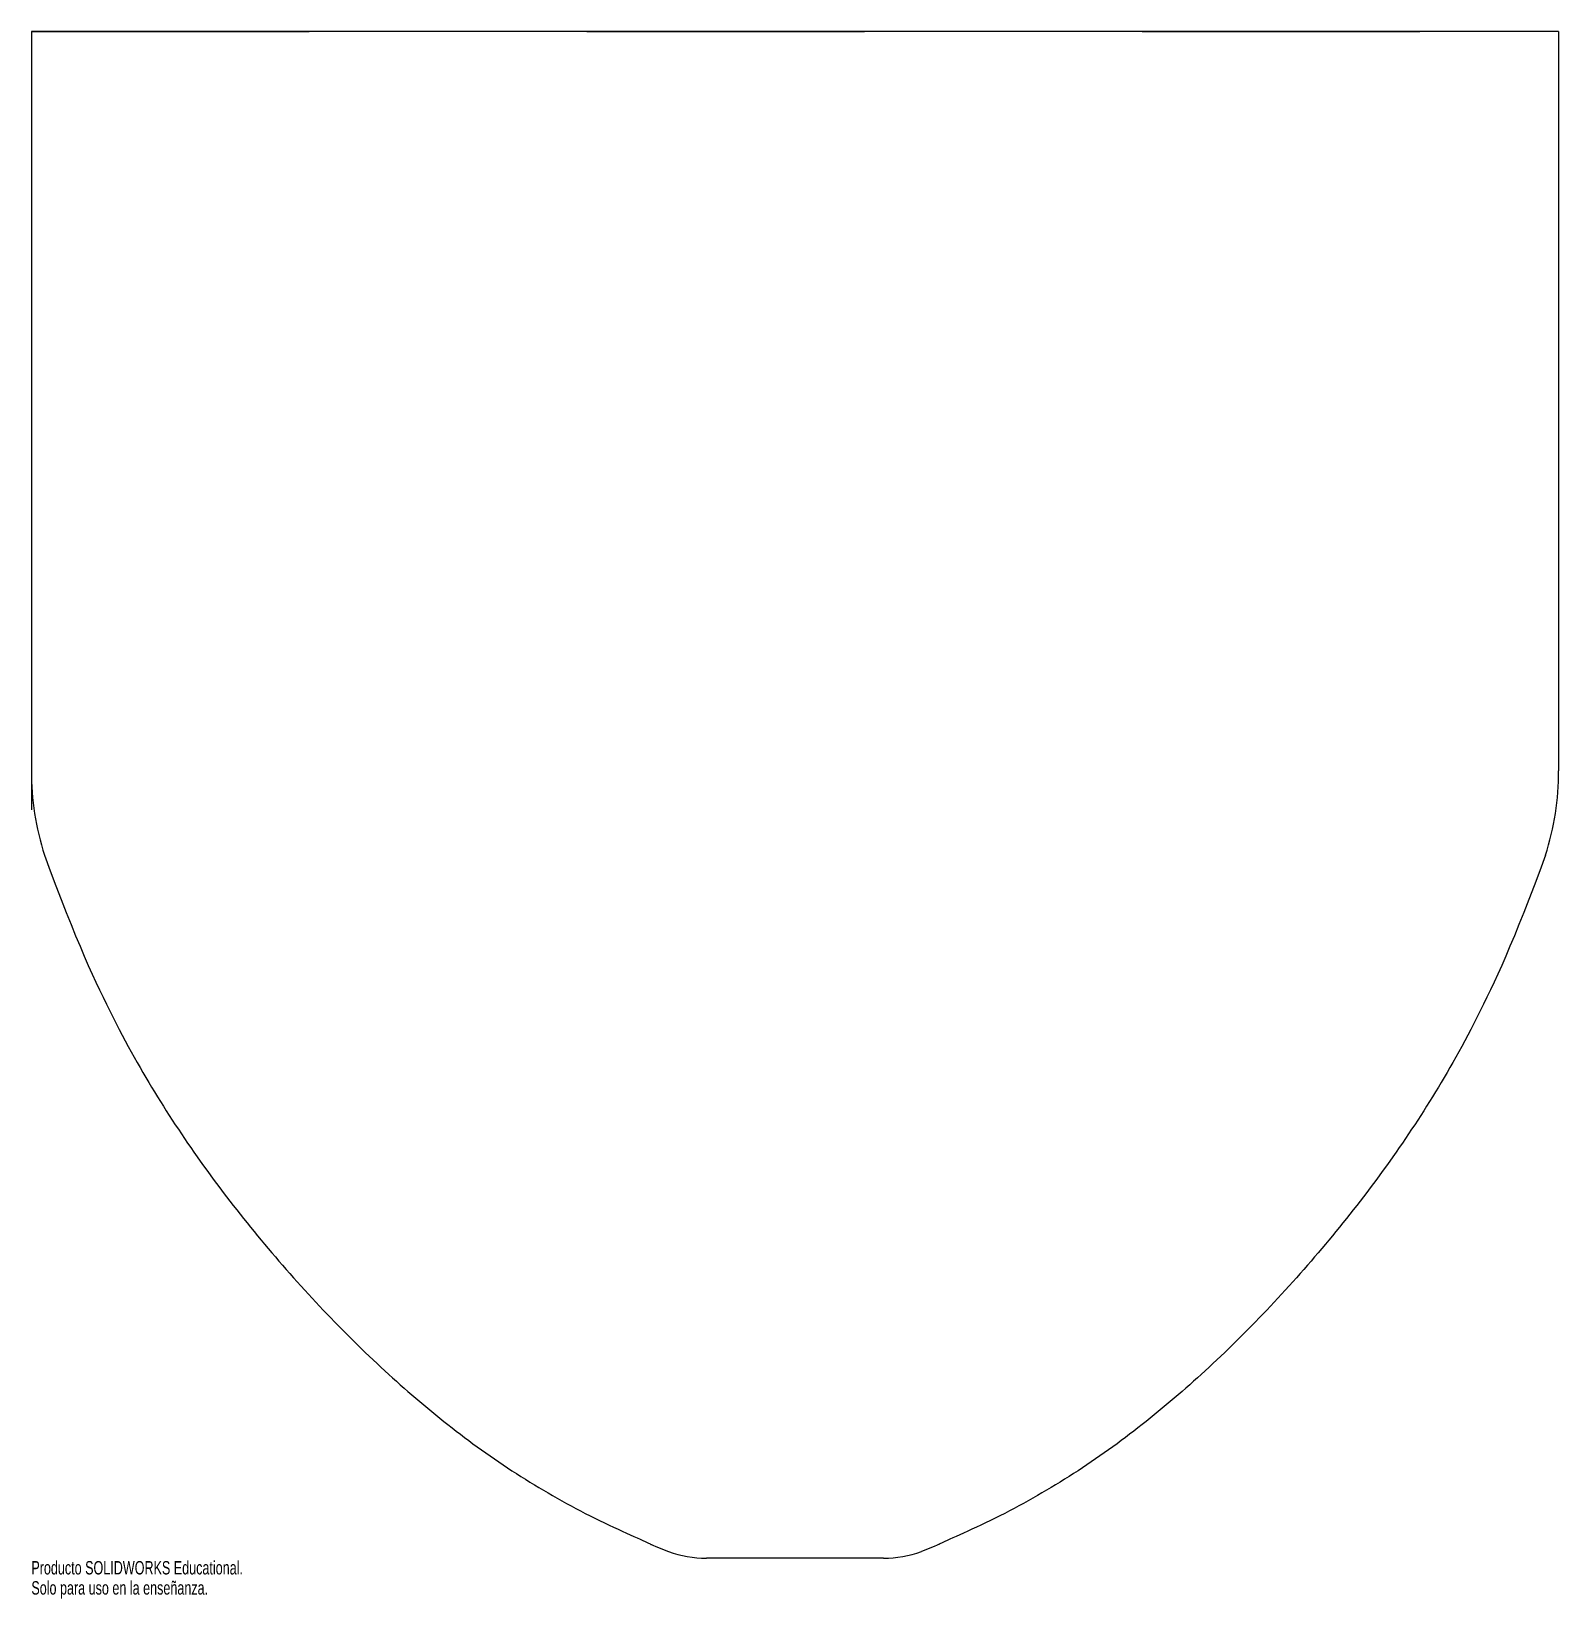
# Model space of a CAD drawing. Header units: metres. Extents: x -0.01 to 0.54, y 1.83 to 2.394.
import ezdxf

# ---------------------------------------------------------------- set-up
doc = ezdxf.new("R2010")
doc.units = ezdxf.units.M
doc.linetypes.add('CENTERX2', pattern=[0.02032, 0.0127, -0.00254, 0.00254, -0.00254])
doc.styles.add('SLDTEXTSTYLE0', font='TXT', dxfattribs={"width": 0.7})

msp = doc.modelspace()

# ---------------------------------------------------------------- linework, layer by layer
at = {"color": 7, "linetype": 'CENTERX2'}
for q in [(0.5403690469, 2.3942764594), (-0.0096309531, 2.113866598)]:
    msp.add_line((-0.0096309531, 2.3942764594), q, dxfattribs=at)
at = {"color": 7, "linetype": 'Continuous'}
for p, q in [((0.5403690469, 2.3942764594), (-0.0096309531, 2.3942764594)), ((-0.0096309531, 2.3942764594), (-0.0096309531, 2.1278814157)), ((0.5403690469, 2.3942764594), (0.5403690469, 2.1278814157)), ((0.2972431454, 1.8442764594), (0.2334949485, 1.8442764594))]:
    msp.add_line(p, q, dxfattribs=at)
for centre, radius, start, end in [((0.0903690469, 2.1278814157), 0.1, 180, 197.6710001226), ((0.4403690469, 2.1278814157), 0.1, 342.3289998774, 0), ((0.2334949485, 1.8842764594), 0.04, 250.0465365431, 270), ((0.2972431454, 1.8842764594), 0.04, 270, 289.9534634569)]:
    msp.add_arc(centre, radius, start, end, dxfattribs=at)
for points, knots in [([(-0.0049124769866467, 2.097526331862123), (0.0065857494350169, 2.066214661459441), (0.0204171475976889, 2.036665513829655), (0.0364001300464054, 2.008737751091241), (0.0543531097711633, 1.982290235362683), (0.0740944997619589, 1.95718182876246), (0.0954440181803626, 1.933273842585545), (0.1169905344622862, 1.911905881203805), (0.1400491360095579, 1.892104630564285), (0.1647745452576305, 1.874327741879233), (0.1913214846419567, 1.859032866360895), (0.219844676597989, 1.846677655221518), (0.2102263823834423, 1.850563875817344), (0.219844676597989, 1.846677655221518)], [0, 0, 0, 0, 0.0961182424724688, 0.1901327914867584, 0.2828558651271605, 0.3749663937645512, 0.4670036032696798, 0.5593667908351161, 0.6468093877691432, 0.7343917716233391, 0.8221434608847609, 0.9104286122711491, 1, 1, 1, 1]), ([(0.5356502532958984, 2.097526331862123), (0.5241523444077598, 2.066214661459441), (0.5103209462450881, 2.036665513829655), (0.4943379637963714, 2.008737751091241), (0.4763849840716137, 1.982290235362683), (0.456643594080818, 1.95718182876246), (0.4352940756624142, 1.933273842585545), (0.4137475593804906, 1.911905881203805), (0.3906889578332189, 1.892104630564285), (0.3659635485851462, 1.874327741879233), (0.3394166092008201, 1.859032866360895), (0.3108934172447878, 1.846677655221518), (0.3205117114591842, 1.850563875817399), (0.3108934172447879, 1.846677655221518)], [0, 0, 0, 0, 0.0961179573824556, 0.1901325360495273, 0.2828556389353723, 0.3749661966250051, 0.4670034351592509, 0.5593666518566198, 0.6468092763705942, 0.7343916878488266, 0.8221434047876855, 0.9104285840197681, 1, 1, 1, 1])]:
    msp.add_open_spline(points, degree=3, knots=knots, dxfattribs=at)

# ---------------------------------------------------------------- texts
at = {"color": 7, "linetype": 'Continuous', "char_height": 0.00483362, "attachment_point": 1, "style": 'SLDTEXTSTYLE0'}
for s, insert in [('Producto SOLIDWORKS Educational.', (-0.0096309531, 1.843256893)), ('Solo para uso en la enseñanza.', (-0.0096309531, 1.836006463))]:
    msp.add_mtext(s, dxfattribs=dict(at, insert=insert))

doc.saveas('drawing.dxf')
